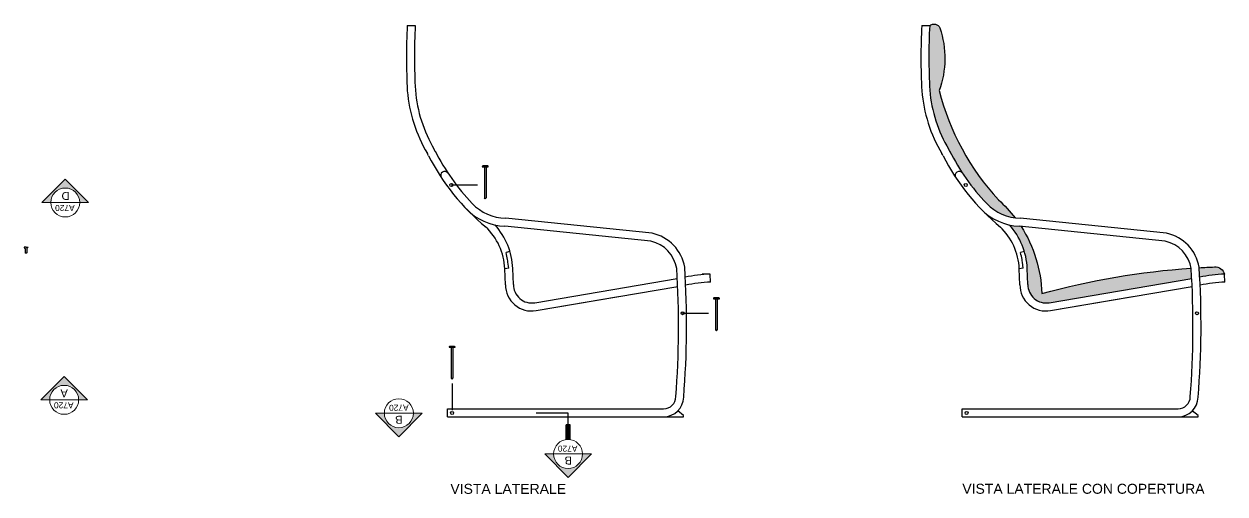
# Model space of a CAD drawing. Header units: millimetres. Extents: x -59 to 1311, y 25 to 454.
# Drawn here: x 316.5 to 616.6, y 306.4 to 423.9 of the extents above; entities that cross this region are included whole.
import ezdxf
from ezdxf.enums import TextEntityAlignment as Align

# ---------------------------------------------------------------- set-up
doc = ezdxf.new("R2010")
doc.units = ezdxf.units.MM
doc.layers.get('0').update_dxf_attribs({"color": 70})
doc.layers.add('A-ANNO-SYMB', color=202, linetype='Continuous', lineweight=18)
for name, color, linetype in [('G-ANNO-TEXT', 3, 'Continuous'), ('SIMBOLI', 201, 'Continuous'), ('viti sottili', 4, 'Continuous'), ('VITIGIUSTO', 61, 'Continuous')]:
    doc.layers.add(name, color=color, linetype=linetype)
doc.styles.add('ARIAL', font='arial.ttf')
doc.styles.get("Standard").update_dxf_attribs({"font": 'arial.ttf'})

# ---------------------------------------------------------------- blocks, each defined once
blk = doc.blocks.new('SYMBOL')
at = {"layer": 'A-ANNO-SYMB', "linetype": 'Continuous', "lineweight": 20}
h = blk.add_hatch(color=256, dxfattribs=at)
h.dxf.hatch_style = 1
h.paths.add_polyline_path([(11.206, 4.948), (11.316, 4.948, -1), (11.678, 4.948), (11.788, 4.948), (11.497, 5.241)])
at = {"linetype": 'Continuous', "lineweight": 20}
blk.add_line((11.316, 4.948), (11.678, 4.948), dxfattribs=at)
at = {"layer": 'A-ANNO-SYMB', "linetype": 'Continuous', "lineweight": 20}
for p, q in [((11.206, 4.948), (11.497, 5.241)), ((11.788, 4.948), (11.497, 5.241)), ((11.316, 4.948), (11.206, 4.948)), ((11.678, 4.948), (11.788, 4.948))]:
    blk.add_line(p, q, dxfattribs=at)
blk.add_circle((11.497, 4.948), 0.181, dxfattribs=at)
for tag, p in [('TAVOLA', (11.497, 5.08)), ('SEZIONE', (11.497, 4.918))]:
    blk.add_attdef(tag, text='', height=0.1, dxfattribs=at).set_placement(p, align=Align.TOP_CENTER)

msp = doc.modelspace()

# ---------------------------------------------------------------- hatches: boundary and pattern name
h = msp.add_hatch(color=256)
h.dxf.hatch_style = 1
h.paths.add_polyline_path([(545.38, 422.87, 0.502347), (542.84, 423.49, 0.025689), (542.86, 407.31, 0.112629), (547.59, 392.52, -0.015686), (547.95, 391.86, 0.073418), (557.08, 379, 0.170002), (564.18, 375.41, 0.046527), (560.04, 379.9, -0.124606), (545.21, 407.2, 0.170386)])
h = msp.add_hatch(color=256)
h.dxf.hatch_style = 1
h.paths.add_polyline_path([(565.67, 373.27), (565.23, 373.31, -0.043955), (562.79, 373.62, -0.174494), (567.22, 362.77), (567.38, 358.77, 0.467854), (572.69, 354.17, -0.003388), (594.67, 357.91), (608.35, 360.24, 0.002693), (608.21, 362.71, 0.003306), (608.19, 362.82, 0.049809), (570.87, 356.5, 0.135921)])
h.paths.add_polyline_path([(614.04, 363.13, 0.005059), (610.19, 362.95, -0.002643), (610.33, 360.57, -0.031727), (616.53, 361.33, 0.376313)])
at = {"layer": 'SIMBOLI'}
h = msp.add_hatch(color=256, dxfattribs=at)
h.dxf.hatch_style = 1
h.paths.add_polyline_path([(452.96, 323.65), (451.96, 323.65), (451.96, 319.96, -0.069387), (452.96, 319.96)])

# ---------------------------------------------------------------- linework, layer by layer
for p, q in [((412.27, 423.49), (414.27, 423.49)), ((540.85, 423.49), (542.85, 423.49)), ((437.92, 366.97), (436.98, 366.7)), ((566.5, 366.97), (565.55, 366.7)), ((437.63, 362.8), (436.64, 362.68)), ((436.81, 358.68), (436.64, 362.68)), ((438.8, 358.77), (438.64, 362.76)), ((444.14, 354.18), (479.77, 360.24)), ((487.95, 361.33), (485.95, 361.33)), ((488.07, 359.34), (487.95, 361.33)), ((566.21, 362.8), (565.22, 362.68)), ((565.38, 358.68), (565.22, 362.68)), ((567.38, 358.77), (567.22, 362.76)), ((572.72, 354.18), (608.35, 360.24)), ((616.64, 359.34), (616.53, 361.33)), ((444.48, 352.21), (479.87, 358.23)), ((573.05, 352.21), (608.44, 358.23)), ((444.48, 352.21), (465.04, 355.71)), ((573.05, 352.21), (593.62, 355.71)), ((422.34, 325.66), (422.34, 327.66)), ((422.34, 327.66), (476.34, 327.66)), ((550.92, 325.66), (550.92, 327.66)), ((550.92, 327.66), (604.92, 327.66)), ((422.34, 325.66), (481.34, 325.66)), ((481.34, 325.96), (479.88, 327.13)), ((481.34, 325.66), (481.34, 325.96)), ((550.92, 325.66), (609.92, 325.66)), ((609.92, 325.96), (608.45, 327.13)), ((609.92, 325.66), (609.92, 325.96))]:
    msp.add_line(p, q)
for points in [[(412.27, 423.49, 0.025893), (412.29, 407.17, 0.112853), (417.29, 391.5, 0.112853)], [(414.27, 423.49, 0.025689), (414.29, 407.31, 0.112629), (419.01, 392.52, 0.112629)], [(540.85, 423.49, 0.025893), (540.87, 407.17, 0.112853), (545.87, 391.5, 0.112853)], [(542.84, 423.49, 0.025689), (542.86, 407.31, 0.112629), (547.59, 392.52, 0.112629)], [(542.84, 423.49, -0.502347), (545.38, 422.87, -0.170386), (545.21, 407.2, 0.124606), (560.04, 379.9, -0.046527), (564.18, 375.41, -0.046527)], [(481.61, 363.04, 0.307514), (473.48, 371.55), (436.86, 375.3)], [(610.18, 363.04, 0.307514), (602.05, 371.55), (565.43, 375.3)], [(436.81, 358.68), (436.64, 362.68, 0.195524), (431.86, 373.17, 0.195524)], [(438.8, 358.77), (438.64, 362.76, 0.174603), (434.22, 373.62, 0.168137)], [(479.63, 362.71, 0.304175), (473.16, 369.57), (436.65, 373.31)], [(565.38, 358.68), (565.22, 362.68, 0.195524), (560.44, 373.17, 0.195524)], [(567.38, 358.77), (567.22, 362.76, 0.174603), (562.79, 373.62, 0.168137)], [(608.21, 362.71, 0.304175), (601.73, 369.57), (565.23, 373.31)], [(565.67, 373.27, -0.135921), (570.87, 356.5, -0.049809), (608.19, 362.82)], [(437.35, 364.97, 0.025529), (436.98, 366.7)], [(565.93, 364.97, 0.025529), (565.55, 366.7)], [(437.63, 362.8), (437.44, 364.34, 0.009219), (437.35, 364.97, 0.003439)], [(566.21, 362.8), (566.02, 364.34, 0.009219), (565.93, 364.97, 0.003439)], [(610.19, 362.95, -0.005059), (614.04, 363.13, -0.376313), (616.53, 361.33)]]:
    msp.add_lwpolyline(points, format="xyb")
msp.add_circle((481.08, 351.56), 0.377)
for centre, radius, start, end in [((408.68, 386.41), 10, 26.9866, 30.5811), ((467.48, 416.35), 55.98, 206.9866, 230.6283), ((408.68, 386.41), 12, 26.9866, 30.5811), ((467.48, 416.35), 53.98, 206.6593, 223.7826), ((537.26, 386.41), 10, 26.9866, 30.5811), ((596.06, 416.35), 55.98, 206.9866, 230.6283), ((537.26, 386.41), 12, 26.9866, 30.5811), ((596.06, 416.35), 53.98, 206.6593, 223.7826), ((421.62, 386.02), 1, 33.4858, 213.4858), ((550.2, 386.02), 1, 33.4858, 213.4858), ((437.19, 387.33), 12.03, 223.8129, 268.4127), ((565.77, 387.33), 12.03, 223.8129, 268.4127), ((437.17, 387.31), 14, 223.7826, 267.8782), ((565.75, 387.31), 14, 223.7826, 267.8782), ((250.7, 348.38), 229.38, 355.5802, 3.5813), ((257.35, 348.51), 224.73, 355.4227, 3.7066), ((490.81, 312.14), 49.28, 93.3267, 100.5956), ((379.27, 348.38), 229.38, 355.5802, 3.5813), ((385.93, 348.51), 224.73, 355.4227, 3.7066), ((619.39, 312.14), 49.28, 93.3267, 100.5956), ((443.38, 358.68), 6.57, 180, 279.6588), ((443.38, 358.69), 4.57, 178.9822, 279.6529), ((490.81, 312.14), 47.28, 93.3267, 100.9267), ((571.95, 358.68), 6.57, 180, 279.6588), ((571.95, 358.69), 4.57, 178.9822, 279.6529), ((619.39, 312.14), 47.28, 93.3267, 100.9267), ((476.3, 330.76), 3.1, 270.7267, 359.0639), ((476.33, 330.69), 5.03, 270.1307, 358.75), ((604.88, 330.76), 3.1, 270.7267, 359.0639), ((604.91, 330.69), 5.03, 270.1307, 358.75)]:
    msp.add_arc(centre, radius, start, end)
for p, q in [((423.29, 383.62), (429.79, 383.62)), ((481.08, 351.56), (487.58, 351.56)), ((423.49, 333.99), (423.49, 327.29)), ((452.46, 326.6), (444.45, 326.6)), ((452.46, 323.65), (452.46, 326.6)), ((452.96, 323.65), (451.96, 323.65)), ((451.96, 319.99), (451.96, 323.65)), ((452.96, 319.99), (452.96, 323.65))]:
    msp.add_line(p, q, dxfattribs=at)
at = {"layer": 'viti sottili'}
for p, q in [((431.03, 388.23), (431.03, 388.18)), ((432.53, 388.23), (431.03, 388.23)), ((431.03, 388.18), (432.53, 388.18)), ((432.43, 388.38), (431.13, 388.38)), ((431.58, 388.18), (431.58, 380.75)), ((431.98, 388.18), (431.98, 380.74)), ((432.53, 388.18), (432.43, 388.18)), ((432.53, 388.18), (432.53, 388.23)), ((432.53, 388.18), (432.53, 388.23)), ((431.58, 380.75), (431.58, 380.56)), ((431.58, 380.67), (431.58, 380.6)), ((431.58, 380.56), (431.58, 380.43)), ((431.78, 380.18), (431.58, 380.43)), ((431.78, 380.18), (431.98, 380.43)), ((431.98, 380.74), (431.98, 380.52)), ((431.98, 380.69), (431.98, 380.63)), ((431.98, 380.6), (431.98, 380.46)), ((431.98, 380.49), (431.98, 380.43)), ((316.99, 368.1), (316.49, 368.1)), ((316.49, 368.07), (316.49, 368.1)), ((316.99, 368.07), (316.49, 368.07)), ((316.79, 367.76), (316.49, 368.07)), ((316.79, 367.76), (316.79, 366.66)), ((316.79, 366.66), (317.19, 366.66)), ((317.12, 366.6), (316.86, 366.6)), ((316.99, 368.1), (317.49, 368.1)), ((316.99, 368.07), (317.49, 368.07)), ((317.19, 367.77), (317.49, 368.07)), ((317.19, 367.77), (317.19, 366.66)), ((317.49, 368.07), (317.49, 368.1)), ((488.8, 355.22), (488.8, 355.17)), ((490.3, 355.22), (488.8, 355.22)), ((488.8, 355.17), (490.3, 355.17)), ((490.2, 355.37), (488.9, 355.37)), ((489.35, 355.17), (489.35, 347.74)), ((489.75, 355.17), (489.75, 347.72)), ((490.3, 355.17), (490.2, 355.17)), ((490.3, 355.17), (490.3, 355.22)), ((490.3, 355.17), (490.3, 355.22)), ((489.35, 347.74), (489.35, 347.55)), ((489.35, 347.66), (489.35, 347.58)), ((489.35, 347.55), (489.35, 347.42)), ((489.55, 347.17), (489.35, 347.42)), ((489.55, 347.17), (489.75, 347.42)), ((489.75, 347.72), (489.75, 347.51)), ((489.75, 347.68), (489.75, 347.62)), ((489.75, 347.59), (489.75, 347.45)), ((489.75, 347.48), (489.75, 347.42)), ((422.72, 343.12), (422.72, 343.07)), ((424.22, 343.12), (422.72, 343.12)), ((422.72, 343.07), (424.22, 343.07)), ((424.12, 343.27), (422.82, 343.27)), ((423.27, 343.07), (423.27, 335.64)), ((423.67, 343.07), (423.67, 335.62)), ((424.22, 343.07), (424.12, 343.07)), ((424.22, 343.07), (424.22, 343.12)), ((424.22, 343.07), (424.22, 343.12)), ((423.27, 335.64), (423.27, 335.45)), ((423.27, 335.56), (423.27, 335.48)), ((423.27, 335.45), (423.27, 335.32)), ((423.47, 335.07), (423.27, 335.32)), ((423.47, 335.07), (423.67, 335.32)), ((423.67, 335.62), (423.67, 335.41)), ((423.67, 335.58), (423.67, 335.51)), ((423.67, 335.48), (423.67, 335.35)), ((423.67, 335.38), (423.67, 335.32))]:
    msp.add_line(p, q, dxfattribs=at)
for centre, radius, start, end in [((431.61, 387.96), 0.637, 138.1777, 154.4379), ((431.96, 387.96), 0.637, 25.5579, 41.818), ((316.96, 366.77), 0.202, 211.5211, 238.4789), ((317.02, 366.77), 0.202, 301.5211, 328.4789), ((489.37, 354.95), 0.637, 138.1777, 154.4379), ((489.72, 354.95), 0.637, 25.5579, 41.818), ((423.29, 342.84), 0.637, 138.1777, 154.4379), ((423.64, 342.84), 0.637, 25.5579, 41.818)]:
    msp.add_arc(centre, radius, start, end, dxfattribs=at)
at = {"layer": 'VITIGIUSTO'}
for centre in [(423.29, 383.62), (551.86, 383.62), (609.65, 351.56), (423.49, 326.62), (552.06, 326.62)]:
    msp.add_circle(centre, 0.377, dxfattribs=at)

# ---------------------------------------------------------------- block references
at = {"layer": 'SIMBOLI', "linetype": 'Continuous', "lineweight": 20}
ref = msp.add_blockref('SYMBOL', (96.86, 280.28), dxfattribs=dict(at, xscale=20, yscale=20, zscale=20))
ref.add_attrib('SEZIONE', 'D', dxfattribs={"layer": '0', "linetype": 'Continuous', "lineweight": 20, "height": 2, "rotation": 180, "style": 'ARIAL'}).set_placement((326.87, 379.88), align=Align.TOP_CENTER)
ref.add_attrib('TAVOLA', 'A720', dxfattribs={"layer": '0', "linetype": 'Continuous', "lineweight": 20, "height": 1.5, "rotation": 180, "style": 'ARIAL'}).set_placement((326.7, 377.12), align=Align.TOP_CENTER)
ref = msp.add_blockref('SYMBOL', (96.58, 230.95), dxfattribs=dict(at, xscale=20, yscale=20, zscale=20))
ref.add_attrib('SEZIONE', 'A', dxfattribs={"layer": '0', "linetype": 'Continuous', "lineweight": 20, "height": 2, "rotation": 180, "style": 'ARIAL'}).set_placement((326.52, 330.55), align=Align.TOP_CENTER)
ref.add_attrib('TAVOLA', 'A720', dxfattribs={"layer": '0', "linetype": 'Continuous', "lineweight": 20, "height": 1.5, "rotation": 180, "style": 'ARIAL'}).set_placement((326.42, 327.79), align=Align.TOP_CENTER)
ref = msp.add_blockref('SYMBOL', (640.11, 425.52), dxfattribs=dict(at, xscale=20, yscale=20, zscale=20, rotation=180))
ref.add_attrib('SEZIONE', 'B', dxfattribs={"layer": '0', "linetype": 'Continuous', "lineweight": 20, "height": 2, "rotation": 180, "style": 'ARIAL'}).set_placement((410.17, 323.92), align=Align.TOP_CENTER)
ref.add_attrib('TAVOLA', 'A720', dxfattribs={"layer": '0', "linetype": 'Continuous', "lineweight": 20, "height": 1.5, "rotation": 180, "style": 'ARIAL'}).set_placement((410.17, 327.16), align=Align.TOP_CENTER)
ref = msp.add_blockref('SYMBOL', (222.52, 415.33), dxfattribs=dict(at, xscale=-20, yscale=20, zscale=20, rotation=180))
ref.add_attrib('SEZIONE', 'B', dxfattribs={"layer": '0', "linetype": 'Continuous', "lineweight": 20, "height": 2, "rotation": 180, "style": 'ARIAL'}).set_placement((452.51, 313.74), align=Align.TOP_CENTER)
ref.add_attrib('TAVOLA', 'A720', dxfattribs={"layer": '0', "linetype": 'Continuous', "lineweight": 20, "height": 1.5, "rotation": 180, "style": 'ARIAL'}).set_placement((452.36, 316.97), align=Align.TOP_CENTER)

# ---------------------------------------------------------------- texts
at = {"layer": 'G-ANNO-TEXT', "char_height": 2.5, "attachment_point": 1, "style": 'ARIAL'}
for s, width, heights, insert in [('VISTA LATERALE', 41.2234, [0], (423.05, 308.91)), ('VISTA LATERALE CON COPERTURA', 62.0625, [16.77], (551, 308.92))]:
    msp.add_mtext_dynamic_manual_height_columns(s, width=width, gutter_width=12.5, heights=heights, dxfattribs=dict(at, insert=insert))

doc.saveas('drawing.dxf')
